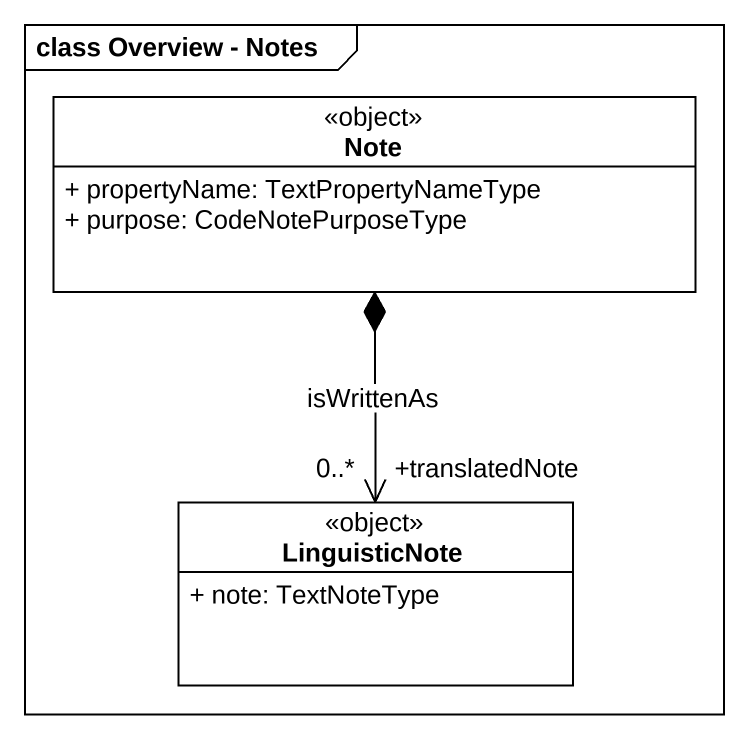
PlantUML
@startuml
mainframe class Overview - Notes
hide circle
hide empty members
skinparam classAttributeIconSize 0
class "Note" as Note_ <<object>> #FFFFFF {
  + propertyName: TextPropertyNameType
  + purpose: CodeNotePurposeType
}
class LinguisticNote <<object>> #FFFFFF {
  + note: TextNoteType
}
Note_ *--> "+translatedNote\n0..*" LinguisticNote : isWrittenAs
@enduml
